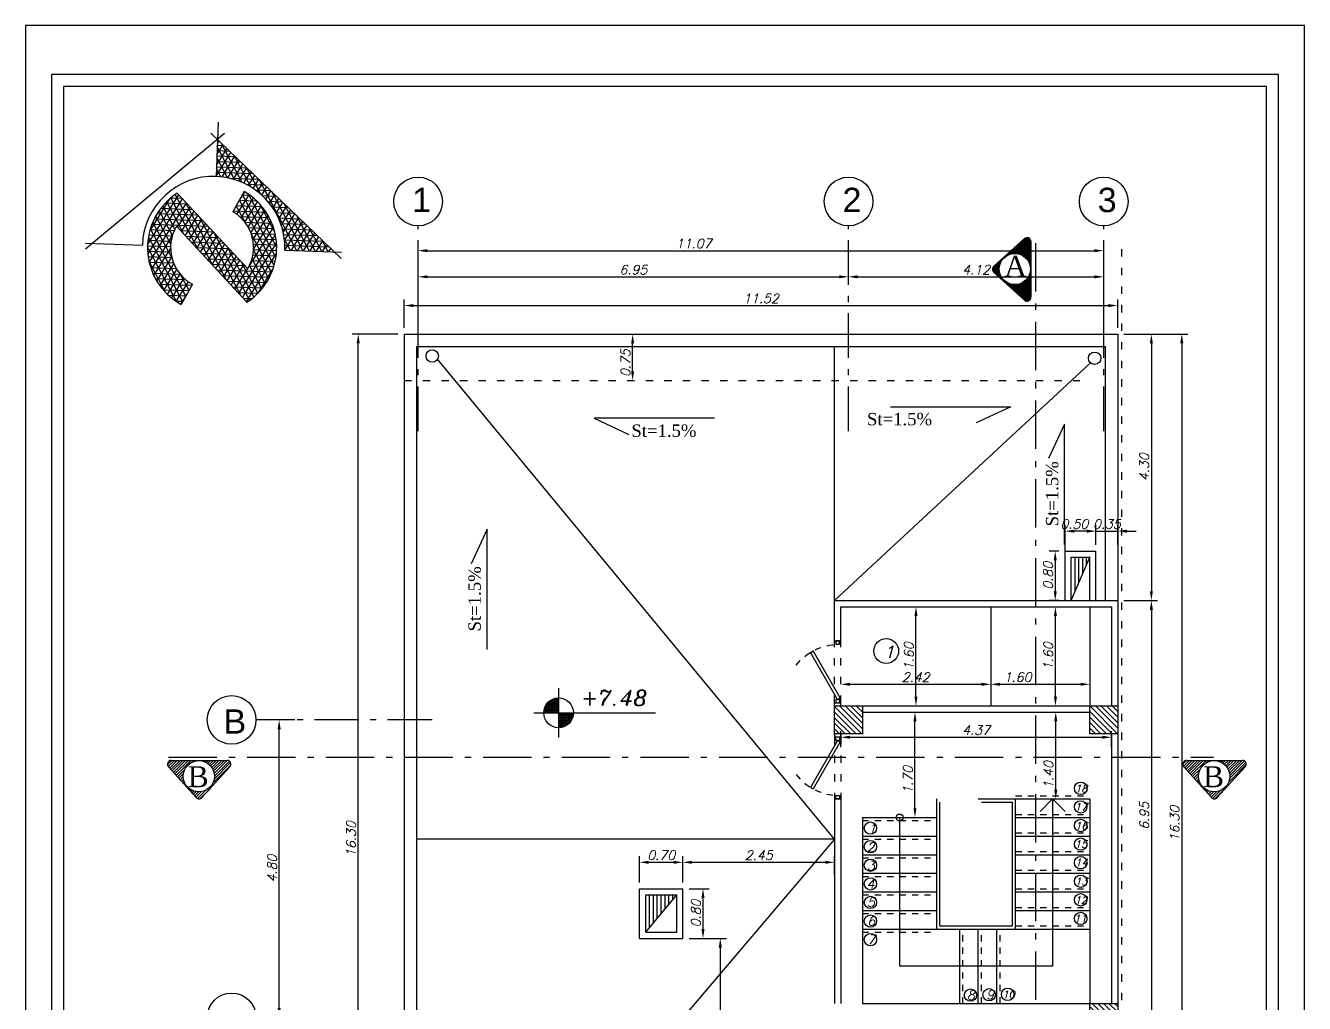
# Model space of a CAD drawing. Header units: millimetres. Extents: x 577 to 2337, y 236 to 943.
# Drawn here: x 1841.97 to 1862.62, y 354.09 to 369.86 of the extents above; entities that cross this region are included whole.
import ezdxf

# ---------------------------------------------------------------- set-up
doc = ezdxf.new("R2010")
doc.units = ezdxf.units.MM
doc.header["$LTSCALE"] = 0.01
doc.linetypes.add('ACAD_ISO03W100', pattern=[30, 12, -18])
doc.linetypes.add('ACAD_ISO10W100', pattern=[18, 12, -3, 0, -3])
for name, color, linetype in [('00-Arm', 7, 'Continuous'), ('01-Plan', 1, 'Continuous'), ('03-Ax', 4, 'Continuous'), ('04-Door', 4, 'Continuous'), ('05-Dim', 5, 'Continuous'), ('07-Text', 3, 'Continuous'), ('09-Sect', 1, 'Continuous'), ('10-coulm', 7, 'Continuous')]:
    doc.layers.add(name, color=color, linetype=linetype)
doc.styles.add('2', font='BHoma.ttf')
doc.styles.get("Standard").update_dxf_attribs({"font": 'italic.shx'})
doc.styles.add('text', font='BBadr.ttf', dxfattribs={"height": 0.2})
doc.dimstyles.new('ISO-25', dxfattribs={"dimtxt": 0.15, "dimasz": 0.15, "dimexe": 0.1, "dimexo": 0.1, "dimgap": 0.04, "dimtad": 1, "dimzin": 1, "dimdsep": 46, "dimtxsty": 'Standard', "dimcen": 0.3, "dimadec": 0, "dimazin": 0, "dimtfac": 1, "dimtmove": 0, "dimatfit": 3, "dimfxl": 1, "dimarcsym": 0})
pattern_1 = [(45, (654.237332, -185.240432), (-0.0224506403, 0.0224506403), [])]

# ---------------------------------------------------------------- blocks, each defined once
blk = doc.blocks.new('co2')
at = {"layer": '10-coulm'}
h = blk.add_hatch(dxfattribs=at)
h.set_pattern_fill('ANSI31', color=5, scale=0.02, style=0)
h.set_pattern_definition([(45, (-770.14033, -706.21029), (-0.0449012806, 0.0449012806), [])])
h.paths.add_polyline_path([(0, 0), (0.45, 0), (0.45, 0.45), (0, 0.45)])
at = {"layer": '10-coulm', "color": 7}
blk.add_lwpolyline([(0, 0), (0.45, 0), (0.45, 0.45), (0, 0.45)], close=True, dxfattribs=at)
blk = doc.blocks.new('*D374')
at = {"layer": '03-Ax', "color": 0, "lineweight": -2, "transparency": 16777216}
for p, q in [((1846.322, 358.66), (1845.968, 358.66)), ((1846.068, 354.01), (1846.068, 358.51)), ((1846.322, 353.86), (1845.968, 353.86))]:
    blk.add_line(p, q, dxfattribs=at)
at = {"layer": '03-Ax', "color": 0, "transparency": 16777216}
for points in [[(1846.043, 358.51), (1846.093, 358.51), (1846.068, 358.66)], [(1846.043, 354.01), (1846.093, 354.01), (1846.068, 353.86)]]:
    blk.add_solid(points, dxfattribs=at)
at = {"layer": 'Defpoints', "color": 0, "transparency": 16777216}
for p in [(1846.068, 358.66), (1846.422, 358.66), (1846.422, 353.86)]:
    blk.add_point(p, dxfattribs=at)
at = {"layer": '03-Ax', "color": 0, "transparency": 16777216, "insert": (1845.953, 356.26), "char_height": 0.15, "attachment_point": 5, "rotation": 90}
blk.add_mtext('4.80', dxfattribs=at)
blk = doc.blocks.new('*D375')
at = {"layer": '05-Dim', "color": 0, "lineweight": -2, "transparency": 16777216}
for p, q in [((1858.608, 357.535), (1858.608, 358.635)), ((1858.653, 357.385), (1858.708, 357.385))]:
    blk.add_line(p, q, dxfattribs=at)
at = {"layer": '05-Dim', "color": 0, "transparency": 16777216}
for points in [[(1858.583, 358.635), (1858.633, 358.635), (1858.608, 358.785)], [(1858.583, 357.535), (1858.633, 357.535), (1858.608, 357.385)]]:
    blk.add_solid(points, dxfattribs=at)
at = {"layer": 'Defpoints', "color": 0, "transparency": 16777216}
for p in [(1858.608, 358.785), (1858.608, 358.785), (1858.553, 357.385)]:
    blk.add_point(p, dxfattribs=at)
at = {"layer": '05-Dim', "color": 0, "transparency": 16777216, "insert": (1858.493, 357.769), "char_height": 0.15, "attachment_point": 5, "rotation": 90}
blk.add_mtext('1.40', dxfattribs=at)
blk = doc.blocks.new('*D376')
at = {"layer": '05-Dim', "color": 0, "lineweight": -2, "transparency": 16777216}
for p, q in [((1858.603, 359.035), (1858.603, 360.335)), ((1858.653, 358.885), (1858.703, 358.885))]:
    blk.add_line(p, q, dxfattribs=at)
at = {"layer": '05-Dim', "color": 0, "transparency": 16777216}
for points in [[(1858.578, 360.335), (1858.628, 360.335), (1858.603, 360.485)], [(1858.578, 359.035), (1858.628, 359.035), (1858.603, 358.885)]]:
    blk.add_solid(points, dxfattribs=at)
at = {"layer": 'Defpoints', "color": 0, "transparency": 16777216}
for p in [(1858.603, 360.485), (1858.603, 360.485), (1858.553, 358.885)]:
    blk.add_point(p, dxfattribs=at)
at = {"layer": '05-Dim', "color": 0, "transparency": 16777216, "insert": (1858.488, 359.685), "char_height": 0.15, "attachment_point": 5, "rotation": 90}
blk.add_mtext('1.60', dxfattribs=at)
blk = doc.blocks.new('*D377')
at = {"layer": '05-Dim', "color": 0, "lineweight": -2, "transparency": 16777216}
blk.add_line((1855.287, 359.234), (1857.408, 359.234), dxfattribs=at)
at = {"layer": '05-Dim', "color": 0, "transparency": 16777216}
for points in [[(1855.287, 359.259), (1855.287, 359.209), (1855.137, 359.234)], [(1857.408, 359.259), (1857.408, 359.209), (1857.558, 359.234)]]:
    blk.add_solid(points, dxfattribs=at)
at = {"layer": 'Defpoints', "color": 0, "transparency": 16777216}
for p in [(1855.137, 359.234), (1857.558, 359.234), (1857.558, 359.234)]:
    blk.add_point(p, dxfattribs=at)
at = {"layer": '05-Dim', "color": 0, "transparency": 16777216, "insert": (1856.347, 359.349), "char_height": 0.15, "attachment_point": 5}
blk.add_mtext('2.42', dxfattribs=at)
blk = doc.blocks.new('*D378')
at = {"layer": '05-Dim', "color": 0, "lineweight": -2, "transparency": 16777216}
blk.add_line((1857.708, 359.234), (1859.008, 359.234), dxfattribs=at)
at = {"layer": '05-Dim', "color": 0, "transparency": 16777216}
for points in [[(1857.708, 359.259), (1857.708, 359.209), (1857.558, 359.234)], [(1859.008, 359.259), (1859.008, 359.209), (1859.158, 359.234)]]:
    blk.add_solid(points, dxfattribs=at)
at = {"layer": 'Defpoints', "color": 0, "transparency": 16777216}
for p in [(1857.558, 359.234), (1859.158, 359.234), (1859.158, 359.234)]:
    blk.add_point(p, dxfattribs=at)
at = {"layer": '05-Dim', "color": 0, "transparency": 16777216, "insert": (1857.992, 359.349), "char_height": 0.15, "attachment_point": 5}
blk.add_mtext('1.60', dxfattribs=at)
blk = doc.blocks.new('*D379')
at = {"layer": '05-Dim', "color": 0, "lineweight": -2, "transparency": 16777216}
blk.add_line((1856.335, 357.235), (1856.335, 358.635), dxfattribs=at)
at = {"layer": '05-Dim', "color": 0, "transparency": 16777216}
for points in [[(1856.31, 358.635), (1856.36, 358.635), (1856.335, 358.785)], [(1856.31, 357.235), (1856.36, 357.235), (1856.335, 357.085)]]:
    blk.add_solid(points, dxfattribs=at)
at = {"layer": 'Defpoints', "color": 0, "transparency": 16777216}
for p in [(1856.335, 358.785), (1856.335, 358.785), (1856.335, 357.085)]:
    blk.add_point(p, dxfattribs=at)
at = {"layer": '05-Dim', "color": 0, "transparency": 16777216, "insert": (1856.22, 357.69), "char_height": 0.15, "attachment_point": 5, "rotation": 90}
blk.add_mtext('1.70', dxfattribs=at)
blk = doc.blocks.new('*D380')
at = {"layer": '05-Dim', "color": 0, "lineweight": -2, "transparency": 16777216}
for p, q in [((1855.137, 358.218), (1855.137, 358.48)), ((1855.287, 358.38), (1859.358, 358.38)), ((1859.508, 358.218), (1859.508, 358.48))]:
    blk.add_line(p, q, dxfattribs=at)
at = {"layer": '05-Dim', "color": 0, "transparency": 16777216}
for points in [[(1855.287, 358.405), (1855.287, 358.355), (1855.137, 358.38)], [(1859.358, 358.405), (1859.358, 358.355), (1859.508, 358.38)]]:
    blk.add_solid(points, dxfattribs=at)
at = {"layer": 'Defpoints', "color": 0, "transparency": 16777216}
for p in [(1859.508, 358.38), (1855.137, 358.118), (1859.508, 358.118)]:
    blk.add_point(p, dxfattribs=at)
at = {"layer": '05-Dim', "color": 0, "transparency": 16777216, "insert": (1857.322, 358.495), "char_height": 0.15, "attachment_point": 5}
blk.add_mtext('4.37', dxfattribs=at)
blk = doc.blocks.new('*D381')
at = {"layer": '05-Dim', "color": 0, "lineweight": -2, "transparency": 16777216}
for p, q in [((1851.887, 356.035), (1851.887, 356.462)), ((1852.587, 356.035), (1852.587, 356.462)), ((1852.037, 356.362), (1852.437, 356.362))]:
    blk.add_line(p, q, dxfattribs=at)
at = {"layer": '05-Dim', "color": 0, "transparency": 16777216}
for points in [[(1852.037, 356.387), (1852.037, 356.337), (1851.887, 356.362)], [(1852.437, 356.387), (1852.437, 356.337), (1852.587, 356.362)]]:
    blk.add_solid(points, dxfattribs=at)
at = {"layer": 'Defpoints', "color": 0, "transparency": 16777216}
for p in [(1852.587, 356.362), (1851.887, 355.935), (1852.587, 355.935)]:
    blk.add_point(p, dxfattribs=at)
at = {"layer": '05-Dim', "color": 0, "transparency": 16777216, "insert": (1852.237, 356.477), "char_height": 0.15, "attachment_point": 5}
blk.add_mtext('0.70', dxfattribs=at)
blk = doc.blocks.new('*D382')
at = {"layer": '05-Dim', "color": 0, "lineweight": -2, "transparency": 16777216}
for p, q in [((1852.587, 356.035), (1852.587, 356.462)), ((1855.037, 356.155), (1855.037, 356.462)), ((1852.737, 356.362), (1854.887, 356.362))]:
    blk.add_line(p, q, dxfattribs=at)
at = {"layer": '05-Dim', "color": 0, "transparency": 16777216}
for points in [[(1852.737, 356.387), (1852.737, 356.337), (1852.587, 356.362)], [(1854.887, 356.387), (1854.887, 356.337), (1855.037, 356.362)]]:
    blk.add_solid(points, dxfattribs=at)
at = {"layer": 'Defpoints', "color": 0, "transparency": 16777216}
for p in [(1855.037, 356.362), (1855.037, 356.055), (1852.587, 355.935)]:
    blk.add_point(p, dxfattribs=at)
at = {"layer": '05-Dim', "color": 0, "transparency": 16777216, "insert": (1853.812, 356.477), "char_height": 0.15, "attachment_point": 5}
blk.add_mtext('2.45', dxfattribs=at)
blk = doc.blocks.new('*D383')
at = {"layer": '05-Dim', "color": 0, "lineweight": -2, "transparency": 16777216}
for p, q in [((1852.687, 355.935), (1853.012, 355.935)), ((1852.912, 355.785), (1852.912, 355.285)), ((1852.687, 355.135), (1853.012, 355.135))]:
    blk.add_line(p, q, dxfattribs=at)
at = {"layer": '05-Dim', "color": 0, "transparency": 16777216}
for points in [[(1852.887, 355.785), (1852.937, 355.785), (1852.912, 355.935)], [(1852.887, 355.285), (1852.937, 355.285), (1852.912, 355.135)]]:
    blk.add_solid(points, dxfattribs=at)
at = {"layer": 'Defpoints', "color": 0, "transparency": 16777216}
for p in [(1852.587, 355.935), (1852.587, 355.135), (1852.912, 355.135)]:
    blk.add_point(p, dxfattribs=at)
at = {"layer": '05-Dim', "color": 0, "transparency": 16777216, "insert": (1852.797, 355.535), "char_height": 0.15, "attachment_point": 5, "rotation": 90}
blk.add_mtext('0.80', dxfattribs=at)
blk = doc.blocks.new('*D384')
at = {"layer": '05-Dim', "color": 0, "lineweight": -2, "transparency": 16777216}
for p, q in [((1852.687, 355.135), (1853.291, 355.135)), ((1853.191, 354.985), (1853.191, 348.735)), ((1852.965, 348.585), (1853.291, 348.585))]:
    blk.add_line(p, q, dxfattribs=at)
at = {"layer": '05-Dim', "color": 0, "transparency": 16777216}
for points in [[(1853.166, 354.985), (1853.216, 354.985), (1853.191, 355.135)], [(1853.166, 348.735), (1853.216, 348.735), (1853.191, 348.585)]]:
    blk.add_solid(points, dxfattribs=at)
at = {"layer": 'Defpoints', "color": 0, "transparency": 16777216}
for p in [(1852.587, 355.135), (1852.865, 348.585), (1853.191, 348.585)]:
    blk.add_point(p, dxfattribs=at)
at = {"layer": '05-Dim', "color": 0, "transparency": 16777216, "insert": (1853.076, 351.234), "char_height": 0.15, "attachment_point": 5, "rotation": 90}
blk.add_mtext('6.55', dxfattribs=at)
blk = doc.blocks.new('*D385')
at = {"layer": '05-Dim', "color": 0, "lineweight": -2, "transparency": 16777216}
for p, q in [((1858.758, 361.385), (1858.758, 361.805)), ((1859.258, 361.485), (1859.258, 361.805)), ((1859.108, 361.705), (1858.908, 361.705))]:
    blk.add_line(p, q, dxfattribs=at)
at = {"layer": '05-Dim', "color": 0, "transparency": 16777216}
for points in [[(1858.908, 361.73), (1858.908, 361.68), (1858.758, 361.705)], [(1859.108, 361.73), (1859.108, 361.68), (1859.258, 361.705)]]:
    blk.add_solid(points, dxfattribs=at)
at = {"layer": 'Defpoints', "color": 0, "transparency": 16777216}
for p in [(1858.758, 361.705), (1859.258, 361.385), (1858.758, 361.285)]:
    blk.add_point(p, dxfattribs=at)
at = {"layer": '05-Dim', "color": 0, "transparency": 16777216, "insert": (1858.908, 361.82), "char_height": 0.15, "attachment_point": 5}
blk.add_mtext('0.50', dxfattribs=at)
blk = doc.blocks.new('*D386')
at = {"layer": '05-Dim', "color": 0, "lineweight": -2, "transparency": 16777216}
for p, q in [((1858.658, 361.385), (1858.5, 361.385)), ((1858.6, 361.235), (1858.6, 360.735)), ((1858.658, 360.585), (1858.5, 360.585))]:
    blk.add_line(p, q, dxfattribs=at)
at = {"layer": '05-Dim', "color": 0, "transparency": 16777216}
for points in [[(1858.575, 361.235), (1858.625, 361.235), (1858.6, 361.385)], [(1858.575, 360.735), (1858.625, 360.735), (1858.6, 360.585)]]:
    blk.add_solid(points, dxfattribs=at)
at = {"layer": 'Defpoints', "color": 0, "transparency": 16777216}
for p in [(1858.758, 361.385), (1858.6, 360.585), (1858.758, 360.585)]:
    blk.add_point(p, dxfattribs=at)
at = {"layer": '05-Dim', "color": 0, "transparency": 16777216, "insert": (1858.485, 360.985), "char_height": 0.15, "attachment_point": 5, "rotation": 90}
blk.add_mtext('0.80', dxfattribs=at)
blk = doc.blocks.new('*D388')
at = {"layer": '05-Dim', "color": 0, "lineweight": -2, "transparency": 16777216}
for p, q in [((1847.987, 364.885), (1847.245, 364.885)), ((1847.345, 348.735), (1847.345, 364.735)), ((1847.987, 348.585), (1847.245, 348.585))]:
    blk.add_line(p, q, dxfattribs=at)
at = {"layer": '05-Dim', "color": 0, "transparency": 16777216}
for points in [[(1847.32, 364.735), (1847.37, 364.735), (1847.345, 364.885)], [(1847.32, 348.735), (1847.37, 348.735), (1847.345, 348.585)]]:
    blk.add_solid(points, dxfattribs=at)
at = {"layer": 'Defpoints', "color": 0, "transparency": 16777216}
for p in [(1847.345, 364.885), (1848.087, 364.885), (1848.087, 348.585)]:
    blk.add_point(p, dxfattribs=at)
at = {"layer": '05-Dim', "color": 0, "transparency": 16777216, "insert": (1847.23, 356.735), "char_height": 0.15, "attachment_point": 5, "rotation": 90}
blk.add_mtext('16.30', dxfattribs=at)
blk = doc.blocks.new('*D389')
at = {"layer": '05-Dim', "color": 0, "lineweight": -2, "transparency": 16777216}
for p, q in [((1848.087, 364.985), (1848.087, 365.445)), ((1848.237, 365.345), (1859.458, 365.345)), ((1859.608, 364.985), (1859.608, 365.445))]:
    blk.add_line(p, q, dxfattribs=at)
at = {"layer": '05-Dim', "color": 0, "transparency": 16777216}
for points in [[(1848.237, 365.37), (1848.237, 365.32), (1848.087, 365.345)], [(1859.458, 365.37), (1859.458, 365.32), (1859.608, 365.345)]]:
    blk.add_solid(points, dxfattribs=at)
at = {"layer": 'Defpoints', "color": 0, "transparency": 16777216}
for p in [(1859.608, 365.345), (1848.087, 364.885), (1859.608, 364.885)]:
    blk.add_point(p, dxfattribs=at)
at = {"layer": '05-Dim', "color": 0, "transparency": 16777216, "insert": (1853.847, 365.46), "char_height": 0.15, "attachment_point": 5}
blk.add_mtext('11.52', dxfattribs=at)
blk = doc.blocks.new('*D390')
at = {"layer": '05-Dim', "color": 0, "lineweight": -2, "transparency": 16777216}
for p, q in [((1859.708, 364.885), (1860.252, 364.885)), ((1860.152, 364.735), (1860.152, 360.735)), ((1859.708, 360.585), (1860.252, 360.585))]:
    blk.add_line(p, q, dxfattribs=at)
at = {"layer": '05-Dim', "color": 0, "transparency": 16777216}
for points in [[(1860.127, 364.735), (1860.177, 364.735), (1860.152, 364.885)], [(1860.127, 360.735), (1860.177, 360.735), (1860.152, 360.585)]]:
    blk.add_solid(points, dxfattribs=at)
at = {"layer": 'Defpoints', "color": 0, "transparency": 16777216}
for p in [(1859.608, 364.885), (1859.608, 360.585), (1860.152, 360.585)]:
    blk.add_point(p, dxfattribs=at)
at = {"layer": '05-Dim', "color": 0, "transparency": 16777216, "insert": (1860.037, 362.735), "char_height": 0.15, "attachment_point": 5, "rotation": 90}
blk.add_mtext('4.30', dxfattribs=at)
blk = doc.blocks.new('*D391')
at = {"layer": '05-Dim', "color": 0, "lineweight": -2, "transparency": 16777216}
for p, q in [((1859.708, 360.585), (1860.252, 360.585)), ((1860.152, 360.435), (1860.152, 353.785)), ((1859.708, 353.635), (1860.252, 353.635))]:
    blk.add_line(p, q, dxfattribs=at)
at = {"layer": '05-Dim', "color": 0, "transparency": 16777216}
for points in [[(1860.127, 360.435), (1860.177, 360.435), (1860.152, 360.585)], [(1860.127, 353.785), (1860.177, 353.785), (1860.152, 353.635)]]:
    blk.add_solid(points, dxfattribs=at)
at = {"layer": 'Defpoints', "color": 0, "transparency": 16777216}
for p in [(1859.608, 360.585), (1859.608, 353.635), (1860.152, 353.635)]:
    blk.add_point(p, dxfattribs=at)
at = {"layer": '05-Dim', "color": 0, "transparency": 16777216, "insert": (1860.037, 357.11), "char_height": 0.15, "attachment_point": 5, "rotation": 90}
blk.add_mtext('6.95', dxfattribs=at)
blk = doc.blocks.new('*D393')
at = {"layer": '05-Dim', "color": 0, "lineweight": -2, "transparency": 16777216}
for p, q in [((1859.708, 364.885), (1860.743, 364.885)), ((1860.643, 364.735), (1860.643, 348.735)), ((1859.708, 348.585), (1860.743, 348.585))]:
    blk.add_line(p, q, dxfattribs=at)
at = {"layer": '05-Dim', "color": 0, "transparency": 16777216}
for points in [[(1860.618, 364.735), (1860.668, 364.735), (1860.643, 364.885)], [(1860.618, 348.735), (1860.668, 348.735), (1860.643, 348.585)]]:
    blk.add_solid(points, dxfattribs=at)
at = {"layer": 'Defpoints', "color": 0, "transparency": 16777216}
for p in [(1859.608, 364.885), (1859.608, 348.585), (1860.643, 348.585)]:
    blk.add_point(p, dxfattribs=at)
at = {"layer": '05-Dim', "color": 0, "transparency": 16777216, "insert": (1860.528, 356.985), "char_height": 0.15, "attachment_point": 5, "rotation": 90}
blk.add_mtext('16.30', dxfattribs=at)
blk = doc.blocks.new('Section')
at = {"layer": '09-Sect'}
h = blk.add_hatch(dxfattribs=at)
h.set_pattern_fill('ANSI31', color=8, scale=0.01)
h.paths.add_polyline_path([(616.475, 655.14, 0.651534), (616.264, 655.047), (616.264, 653.248, 0.649458), (616.474, 653.154), (617.467, 654.048, 0.443397), (617.468, 654.235)])
h.paths.add_polyline_path([(617.284, 654.135, -1), (616.276, 654.135, -1)], flags=16)
for p, q in [((616.264, 653.248), (616.264, 655.047)), ((617.468, 654.235), (616.475, 655.14)), ((616.474, 653.154), (617.467, 654.048))]:
    blk.add_line(p, q, dxfattribs=at)
blk.add_circle((616.78, 654.135), 0.504, dxfattribs=at)
for centre, start, end in [((616.39, 655.047), 47.6576, 180), ((617.383, 654.142), 312.0081, 47.6576), ((616.39, 653.248), 180, 312.0081)]:
    blk.add_arc(centre, 0.126, start, end, dxfattribs=at)
at = {"layer": '09-Sect', "color": 1, "insert": (617.127, 653.709), "char_height": 0.67457, "width": 0.3656, "attachment_point": 1, "rotation": 180, "style": '2'}
blk.add_mtext('{\\fTimes New Roman|b0|i0|c0|p18;A}', dxfattribs=at)
blk = doc.blocks.new('*D426')
at = {"layer": '05-Dim', "color": 0, "lineweight": -2, "transparency": 16777216}
blk.add_line((1851.776, 364.285), (1851.776, 364.735), dxfattribs=at)
at = {"layer": '05-Dim', "color": 0, "transparency": 16777216}
for points in [[(1851.751, 364.735), (1851.801, 364.735), (1851.776, 364.885)], [(1851.751, 364.285), (1851.801, 364.285), (1851.776, 364.135)]]:
    blk.add_solid(points, dxfattribs=at)
at = {"layer": 'Defpoints', "color": 0, "transparency": 16777216}
for p in [(1851.776, 364.885), (1851.776, 364.885), (1851.776, 364.135)]:
    blk.add_point(p, dxfattribs=at)
at = {"layer": '05-Dim', "color": 0, "transparency": 16777216, "insert": (1851.661, 364.415), "char_height": 0.15, "attachment_point": 5, "rotation": 90}
blk.add_mtext('0.75', dxfattribs=at)
blk = doc.blocks.new('*D427')
at = {"layer": '05-Dim', "color": 0, "lineweight": -2, "transparency": 16777216}
blk.add_line((1856.351, 359.035), (1856.351, 360.335), dxfattribs=at)
at = {"layer": '05-Dim', "color": 0, "transparency": 16777216}
for points in [[(1856.326, 360.335), (1856.376, 360.335), (1856.351, 360.485)], [(1856.326, 359.035), (1856.376, 359.035), (1856.351, 358.885)]]:
    blk.add_solid(points, dxfattribs=at)
at = {"layer": 'Defpoints', "color": 0, "transparency": 16777216}
for p in [(1856.351, 360.485), (1856.351, 360.485), (1856.351, 358.885)]:
    blk.add_point(p, dxfattribs=at)
at = {"layer": '05-Dim', "color": 0, "transparency": 16777216, "insert": (1856.236, 359.685), "char_height": 0.15, "attachment_point": 5, "rotation": 90}
blk.add_mtext('1.60', dxfattribs=at)
blk = doc.blocks.new('F2')
at = {"layer": '04-Door'}
for p, q in [((850.541, 619.701), (850.519, 619.663)), ((851.202, 619.269), (850.519, 619.663)), ((851.224, 619.307), (850.541, 619.701)), ((850.374, 619.282), (850.374, 619.332)), ((850.374, 619.332), (850.424, 619.332)), ((850.424, 619.282), (850.374, 619.282)), ((850.424, 619.332), (850.424, 619.282)), ((851.224, 619.307), (851.202, 619.269)), ((851.224, 619.282), (851.224, 619.332)), ((851.224, 619.332), (851.274, 619.332)), ((851.274, 619.282), (851.224, 619.282)), ((851.274, 619.332), (851.274, 619.282))]:
    blk.add_line(p, q, dxfattribs=at)
at = {"layer": '04-Door', "linetype": 'ACAD_ISO03W100', "ltscale": 0.5}
blk.add_arc((851.213, 619.288), 0.789, 127.85, 180, dxfattribs=at)
blk = doc.blocks.new('*D430')
at = {"layer": '05-Dim', "color": 0, "lineweight": -2, "transparency": 16777216}
for p, q in [((1859.258, 361.485), (1859.258, 361.805)), ((1859.608, 361.485), (1859.608, 361.805)), ((1859.108, 361.705), (1858.958, 361.705)), ((1859.258, 361.705), (1859.608, 361.705)), ((1859.758, 361.705), (1859.908, 361.705))]:
    blk.add_line(p, q, dxfattribs=at)
at = {"layer": '05-Dim', "color": 0, "transparency": 16777216}
for points in [[(1859.108, 361.73), (1859.108, 361.68), (1859.258, 361.705)], [(1859.758, 361.73), (1859.758, 361.68), (1859.608, 361.705)]]:
    blk.add_solid(points, dxfattribs=at)
at = {"layer": 'Defpoints', "color": 0, "transparency": 16777216}
for p in [(1859.608, 361.705), (1859.258, 361.385), (1859.608, 361.385)]:
    blk.add_point(p, dxfattribs=at)
at = {"layer": '05-Dim', "color": 0, "transparency": 16777216, "insert": (1859.433, 361.82), "char_height": 0.15, "attachment_point": 5}
blk.add_mtext('0.35', dxfattribs=at)
blk = doc.blocks.new('*D528')
at = {"layer": '05-Dim', "color": 0, "lineweight": -2, "transparency": 16777216}
for p, q in [((1848.312, 364.646), (1848.312, 366.331)), ((1848.462, 366.231), (1859.233, 366.231)), ((1859.383, 364.646), (1859.383, 366.331))]:
    blk.add_line(p, q, dxfattribs=at)
at = {"layer": '05-Dim', "color": 0, "transparency": 16777216}
for points in [[(1848.462, 366.256), (1848.462, 366.206), (1848.312, 366.231)], [(1859.233, 366.256), (1859.233, 366.206), (1859.383, 366.231)]]:
    blk.add_solid(points, dxfattribs=at)
at = {"layer": 'Defpoints', "color": 0, "transparency": 16777216}
for p in [(1859.383, 366.231), (1848.312, 364.546), (1859.383, 364.546)]:
    blk.add_point(p, dxfattribs=at)
at = {"layer": '05-Dim', "color": 0, "transparency": 16777216, "insert": (1852.761, 366.346), "char_height": 0.15, "attachment_point": 5}
blk.add_mtext('11.07', dxfattribs=at)
blk = doc.blocks.new('*D529')
at = {"layer": '03-Ax', "color": 0, "lineweight": -2, "transparency": 16777216}
blk.add_line((1848.462, 365.809), (1855.112, 365.809), dxfattribs=at)
at = {"layer": '03-Ax', "color": 0, "transparency": 16777216}
for points in [[(1848.462, 365.834), (1848.462, 365.784), (1848.312, 365.809)], [(1855.112, 365.834), (1855.112, 365.784), (1855.262, 365.809)]]:
    blk.add_solid(points, dxfattribs=at)
at = {"layer": 'Defpoints', "color": 0, "transparency": 16777216}
for p in [(1848.312, 365.809), (1855.262, 365.809), (1855.262, 365.809)]:
    blk.add_point(p, dxfattribs=at)
at = {"layer": '03-Ax', "color": 0, "transparency": 16777216, "insert": (1851.787, 365.924), "char_height": 0.15, "attachment_point": 5}
blk.add_mtext('6.95', dxfattribs=at)
blk = doc.blocks.new('*D530')
at = {"layer": '03-Ax', "color": 0, "lineweight": -2, "transparency": 16777216}
blk.add_line((1855.412, 365.809), (1859.233, 365.809), dxfattribs=at)
at = {"layer": '03-Ax', "color": 0, "transparency": 16777216}
for points in [[(1855.412, 365.834), (1855.412, 365.784), (1855.262, 365.809)], [(1859.233, 365.834), (1859.233, 365.784), (1859.383, 365.809)]]:
    blk.add_solid(points, dxfattribs=at)
at = {"layer": 'Defpoints', "color": 0, "transparency": 16777216}
for p in [(1855.262, 365.809), (1859.383, 365.809), (1859.383, 365.809)]:
    blk.add_point(p, dxfattribs=at)
at = {"layer": '03-Ax', "color": 0, "transparency": 16777216, "insert": (1857.322, 365.924), "char_height": 0.15, "attachment_point": 5}
blk.add_mtext('4.12', dxfattribs=at)
blk = doc.blocks.new('northh')
at = {"layer": '00-Arm', "linetype": 'Continuous'}
h = blk.add_hatch(dxfattribs=at)
h.set_pattern_fill('NET3', color=4, scale=0.7, style=0)
h.set_pattern_definition([(0, (407.11396, 248.03749), (0, 0.0875), []), (60, (407.11396, 248.03749), (-0.075777223, 0.04375), []), (120, (407.11396, 248.03749), (-0.075777223, -0.04375), [])])
h.paths.add_polyline_path([(944.393, 571.567, 0.563601), (944.283, 573.348), (944.114, 573.016, -0.418627), (944.386, 572.101), (943.206, 573.281, 0.570792), (943.335, 571.491), (943.505, 571.822, -0.42861), (943.212, 572.748)])
h.paths.add_polyline_path([(943.823, 574.172), (943.823, 573.575, -0.414214), (944.974, 572.424), (945.776, 572.424)])
at = {"layer": '00-Arm', "color": 3}
for p, q in [((943.823, 574.452), (943.823, 573.575)), ((943.933, 574.271), (941.756, 572.323)), ((943.712, 574.271), (945.89, 572.323)), ((944.386, 572.101), (943.206, 573.281)), ((944.283, 573.348), (944.114, 573.016)), ((944.393, 571.567), (943.212, 572.748)), ((941.756, 572.424), (942.672, 572.424)), ((944.974, 572.424), (945.89, 572.424)), ((943.505, 571.822), (943.335, 571.491))]:
    blk.add_line(p, q, dxfattribs=at)
for centre, radius, start, end in [((943.823, 572.424), 1.151, 0, 180), ((943.799, 572.424), 1.043, 124.7134, 243.583), ((943.799, 572.424), 1.043, 304.7134, 62.336), ((943.799, 572.424), 0.67, 331.1276, 61.9896), ((943.799, 572.424), 0.67, 151.1276, 243.9294)]:
    blk.add_arc(centre, radius, start, end, dxfattribs=at)

msp = doc.modelspace()

# ---------------------------------------------------------------- hatches: boundary and pattern name
at = {"layer": '01-Plan'}
h = msp.add_hatch(dxfattribs=at)
h.set_pattern_fill('ANSI31', color=3, scale=0.5, angle=45)
h.set_pattern_definition([(90, (1462.4196, 117.820364), (-0.0625, 1e-17), [])])
h.paths.add_polyline_path([(1859.158, 361.285), (1858.858, 360.585), (1858.858, 361.285)])
h = msp.add_hatch(dxfattribs=at)
h.set_pattern_fill('ANSI31', color=3, scale=0.5, angle=45)
h.set_pattern_definition([(90, (1455.548774, 123.170364), (-0.0625, 1e-17), [])])
h.paths.add_polyline_path([(1852.487, 355.835), (1851.987, 355.235), (1851.987, 355.835)])
at = {"layer": '05-Dim'}
h = msp.add_hatch(dxfattribs=at)
h.set_pattern_fill('NET', color=3, scale=0.008, style=0)
h.set_pattern_definition([(0, (1226.71662, -289.885927), (0, 0.0254), []), (90, (1226.71662, -289.885927), (-0.0254, 2e-18), [])])
h.paths.add_polyline_path([(1850.58, 358.534), (1850.58, 358.774), (1850.82, 358.774, -0.414214)])
h.paths.add_polyline_path([(1850.58, 358.774), (1850.34, 358.774, -0.414214), (1850.58, 359.014)])
at = {"layer": '09-Sect'}
h = msp.add_hatch(dxfattribs=at)
h.set_pattern_fill('ANSI31', color=8, scale=0.01)
h.set_pattern_definition(pattern_1)
h.paths.add_polyline_path([(1844.821, 357.405, -0.443397), (1844.728, 357.406), (1844.281, 357.902, -0.649458), (1844.327, 358.007), (1845.227, 358.007, -0.651534), (1845.274, 357.902)])
h.paths.add_polyline_path([(1844.519, 357.75, 1), (1845.023, 357.75, 1)], flags=16)
h = msp.add_hatch(dxfattribs=at)
h.set_pattern_fill('ANSI31', color=8, scale=0.01)
h.set_pattern_definition(pattern_1)
h.paths.add_polyline_path([(1861.216, 357.405, -0.443397), (1861.123, 357.406), (1860.676, 357.902, -0.649458), (1860.723, 358.007), (1861.622, 358.007, -0.651534), (1861.669, 357.902)])
h.paths.add_polyline_path([(1860.914, 357.75, 1), (1861.418, 357.75, 1)], flags=16)

# ---------------------------------------------------------------- linework, layer by layer
at = {"layer": '00-Arm'}
for points in [[(1841.974, 369.863), (1841.974, 340.363), (1862.624, 340.363), (1862.624, 369.863)], [(1842.588, 368.879), (1842.588, 341.346), (1862.009, 341.346), (1862.009, 368.879)]]:
    msp.add_lwpolyline(points, close=True, dxfattribs=at)
at = {"layer": '00-Arm', "color": 4}
msp.add_lwpolyline([(1842.391, 369.076), (1842.391, 341.149), (1862.206, 341.149), (1862.206, 369.076)], close=True, dxfattribs=at)
at = {"layer": '01-Plan', "color": 4, "linetype": 'ACAD_ISO03W100'}
for p, q in [((1859.668, 366.255), (1859.668, 347.136)), ((1848.087, 364.135), (1858.997, 364.135)), ((1855.037, 358.935), (1855.037, 359.935)), ((1855.137, 358.935), (1855.137, 359.935)), ((1855.037, 358.385), (1855.037, 357.385)), ((1855.137, 358.385), (1855.137, 357.385))]:
    msp.add_line(p, q, dxfattribs=at)
at = {"layer": '01-Plan', "color": 4}
for p, q in [((1848.087, 364.885), (1848.087, 348.585)), ((1848.087, 364.885), (1859.608, 364.885)), ((1848.287, 364.685), (1848.287, 348.785)), ((1848.287, 364.685), (1859.408, 364.685)), ((1855.037, 360.585), (1855.037, 364.685)), ((1859.408, 364.685), (1859.408, 360.585)), ((1859.608, 364.885), (1859.608, 360.585)), ((1855.037, 356.735), (1848.625, 364.48)), ((1855.037, 360.585), (1859.169, 364.42)), ((1855.941, 363.713), (1857.882, 363.713)), ((1857.882, 363.713), (1857.324, 363.453)), ((1853.097, 363.526), (1851.155, 363.526)), ((1851.155, 363.526), (1851.714, 363.266)), ((1858.752, 363.433), (1858.493, 362.875)), ((1858.752, 361.492), (1858.752, 363.433)), ((1849.428, 361.739), (1849.168, 361.18)), ((1849.428, 359.797), (1849.428, 361.739)), ((1857.558, 360.485), (1857.558, 358.885)), ((1859.158, 360.485), (1859.158, 358.885)), ((1856.687, 355.285), (1856.687, 357.385)), ((1857.358, 357.385), (1859.158, 357.385)), ((1857.958, 355.285), (1857.958, 357.385)), ((1859.158, 357.385), (1859.158, 354.085)), ((1855.487, 357.085), (1855.487, 354.085)), ((1855.487, 357.085), (1856.687, 357.085)), ((1857.958, 357.085), (1859.158, 357.085)), ((1855.037, 356.735), (1848.287, 356.735)), ((1855.037, 356.735), (1848.577, 349.144)), ((1855.487, 356.785), (1856.687, 356.785)), ((1857.958, 356.785), (1859.158, 356.785)), ((1855.487, 356.485), (1856.687, 356.485)), ((1857.958, 356.485), (1859.158, 356.485)), ((1855.487, 356.185), (1856.687, 356.185)), ((1857.958, 356.185), (1859.158, 356.185)), ((1855.487, 355.885), (1856.687, 355.885)), ((1857.958, 355.885), (1859.158, 355.885)), ((1855.487, 355.585), (1856.687, 355.585)), ((1857.958, 355.585), (1859.158, 355.585)), ((1855.487, 355.285), (1859.158, 355.285)), ((1857.058, 354.085), (1857.058, 355.285)), ((1857.358, 354.085), (1857.358, 355.285)), ((1857.658, 354.085), (1857.658, 355.285)), ((1855.487, 354.085), (1859.158, 354.085))]:
    msp.add_line(p, q, dxfattribs=at)
at = {"layer": '01-Plan', "color": 3}
for p, q in [((1858.758, 360.585), (1858.758, 361.385)), ((1858.758, 361.385), (1859.258, 361.385)), ((1859.258, 360.585), (1859.258, 361.385)), ((1858.858, 360.585), (1858.858, 361.285)), ((1858.858, 361.285), (1859.158, 361.285)), ((1858.858, 360.585), (1859.158, 361.285)), ((1859.158, 360.585), (1859.158, 361.285)), ((1851.887, 355.135), (1851.887, 355.935)), ((1851.887, 355.935), (1852.587, 355.935)), ((1851.987, 355.835), (1852.487, 355.835)), ((1851.987, 355.235), (1851.987, 355.835)), ((1851.987, 355.235), (1852.487, 355.835)), ((1852.487, 355.235), (1852.487, 355.835)), ((1852.587, 355.135), (1852.587, 355.935)), ((1851.987, 355.235), (1852.487, 355.235)), ((1851.887, 355.135), (1852.587, 355.135))]:
    msp.add_line(p, q, dxfattribs=at)
at = {"layer": '01-Plan'}
for p, q in [((1855.037, 359.935), (1855.037, 360.585)), ((1855.037, 360.585), (1859.608, 360.585)), ((1859.608, 360.585), (1859.608, 358.885)), ((1855.137, 360.485), (1859.508, 360.485)), ((1855.137, 359.935), (1855.137, 360.485)), ((1859.508, 360.485), (1859.508, 358.885)), ((1855.037, 359.935), (1855.137, 359.935)), ((1855.037, 358.885), (1855.037, 358.935)), ((1855.037, 358.935), (1855.137, 358.935)), ((1855.137, 358.885), (1855.137, 358.935)), ((1855.487, 358.885), (1857.558, 358.885)), ((1855.487, 358.785), (1859.158, 358.785)), ((1857.558, 358.885), (1859.158, 358.885)), ((1855.037, 358.435), (1855.037, 358.385)), ((1855.037, 358.385), (1855.137, 358.385)), ((1855.137, 358.435), (1855.137, 358.385)), ((1859.508, 358.435), (1859.508, 354.085)), ((1859.608, 358.435), (1859.608, 354.085)), ((1855.037, 357.385), (1855.037, 354.085)), ((1855.037, 357.385), (1855.137, 357.385)), ((1855.137, 357.385), (1855.137, 354.085))]:
    msp.add_line(p, q, dxfattribs=at)
at = {"layer": '01-Plan', "color": 5}
for p, q in [((1856.737, 355.335), (1856.737, 357.335)), ((1857.408, 357.335), (1857.908, 357.335)), ((1857.908, 355.335), (1857.908, 357.335)), ((1858.558, 357.385), (1858.355, 357.183)), ((1858.558, 357.385), (1858.558, 354.685)), ((1858.558, 357.385), (1858.76, 357.183)), ((1856.087, 357.085), (1856.087, 354.685)), ((1856.737, 355.335), (1857.908, 355.335)), ((1858.558, 354.685), (1856.087, 354.685))]:
    msp.add_line(p, q, dxfattribs=at)
at = {"layer": '01-Plan', "color": 5, "linetype": 'ACAD_ISO03W100', "ltscale": 0.5}
for p, q in [((1857.958, 357.435), (1859.158, 357.435)), ((1857.958, 357.135), (1859.158, 357.135)), ((1855.487, 357.035), (1856.687, 357.035)), ((1857.958, 356.835), (1859.158, 356.835)), ((1855.487, 356.735), (1856.687, 356.735)), ((1855.487, 356.435), (1856.687, 356.435)), ((1857.958, 356.535), (1859.158, 356.535)), ((1857.958, 356.235), (1859.158, 356.235)), ((1855.487, 356.135), (1856.687, 356.135)), ((1855.487, 355.835), (1856.687, 355.835)), ((1857.958, 355.935), (1859.158, 355.935)), ((1857.958, 355.635), (1859.158, 355.635)), ((1855.487, 355.535), (1856.687, 355.535)), ((1855.487, 355.235), (1856.687, 355.235)), ((1857.108, 354.085), (1857.108, 355.285)), ((1857.408, 354.085), (1857.408, 355.285)), ((1857.708, 354.085), (1857.708, 355.285)), ((1857.958, 355.335), (1859.158, 355.335))]:
    msp.add_line(p, q, dxfattribs=at)
at = {"layer": '01-Plan', "color": 2}
for centre in [(1848.54, 364.532), (1859.236, 364.495)]:
    msp.add_circle(centre, 0.1, dxfattribs=at)
at = {"layer": '01-Plan', "color": 5}
msp.add_circle((1856.087, 357.085), 0.0557, dxfattribs=at)
at = {"layer": '03-Ax', "linetype": 'ACAD_ISO10W100', "ltscale": 6}
for p, q in [((1848.312, 363.32), (1848.312, 366.63)), ((1855.262, 363.32), (1855.262, 366.63)), ((1859.383, 363.32), (1859.383, 366.63)), ((1848.537, 358.66), (1845.694, 358.66))]:
    msp.add_line(p, q, dxfattribs=at)
at = {"layer": '03-Ax'}
for centre in [(1848.312, 367.024), (1855.262, 367.024), (1859.383, 367.024), (1845.3, 358.66), (1845.3, 353.86)]:
    msp.add_circle(centre, 0.393, dxfattribs=at)
at = {"layer": '05-Dim', "color": 3}
for p, q in [((1850.58, 359.174), (1850.58, 358.374)), ((1850.18, 358.774), (1852.143, 358.774))]:
    msp.add_line(p, q, dxfattribs=at)
msp.add_circle((1850.58, 358.774), 0.24, dxfattribs=at)
at = {"layer": '07-Text', "color": 3}
msp.add_circle((1855.871, 359.771), 0.2, dxfattribs=at)
at = {"layer": '07-Text', "color": 5}
for centre in [(1859.011, 357.556), (1859.011, 357.256), (1859.011, 356.956), (1855.616, 356.914), (1855.616, 356.614), (1859.011, 356.656), (1859.011, 356.356), (1855.616, 356.314), (1855.616, 356.014), (1859.011, 356.056), (1855.616, 355.714), (1859.011, 355.756), (1855.616, 355.414), (1859.011, 355.456), (1855.616, 355.114), (1857.231, 354.219), (1857.533, 354.225), (1857.832, 354.232)]:
    msp.add_circle(centre, 0.1, dxfattribs=at)
at = {"layer": '09-Sect', "color": 7, "linetype": 'ACAD_ISO10W100', "ltscale": 6.5}
for p, q in [((1858.287, 346.522), (1858.287, 366.514)), ((1844.281, 358.06), (1861.154, 358.06))]:
    msp.add_line(p, q, dxfattribs=at)
at = {"layer": '09-Sect'}
for p, q in [((1844.281, 357.902), (1844.728, 357.406)), ((1844.327, 358.007), (1845.227, 358.007)), ((1844.821, 357.405), (1845.274, 357.902)), ((1860.676, 357.902), (1861.123, 357.406)), ((1860.723, 358.007), (1861.622, 358.007)), ((1861.216, 357.405), (1861.669, 357.902))]:
    msp.add_line(p, q, dxfattribs=at)
for centre in [(1844.771, 357.75), (1861.166, 357.75)]:
    msp.add_circle(centre, 0.252, dxfattribs=at)
for centre, start, end in [((1844.327, 357.944), 90, 222.0081), ((1845.227, 357.944), 317.6576, 90), ((1860.723, 357.944), 90, 222.0081), ((1861.622, 357.944), 317.6576, 90), ((1844.775, 357.448), 222.0081, 317.6576), ((1861.17, 357.448), 222.0081, 317.6576)]:
    msp.add_arc(centre, 0.063, start, end, dxfattribs=at)

# ---------------------------------------------------------------- block references
at = {"rotation": 357.9304165867755}
msp.add_blockref('northh', (881.13, -171.687), dxfattribs=at)
at = {"layer": '04-Door', "yscale": 1.111111111111139, "zscale": 1.111111111111139}
for p, xscale, rotation in [((2543.205, 1304.795), -1.111111111111139, 90), ((2543.205, -587.475), 1.111111111111139, 90.00000000000001)]:
    msp.add_blockref('F2', p, dxfattribs=dict(at, xscale=xscale, rotation=rotation))
at = {"layer": '09-Sect', "xscale": 0.4999999999999368, "yscale": 0.4999999999999368, "zscale": 0.4999999999999368, "rotation": 180}
msp.add_blockref('Section', (2166.339, 693.002), dxfattribs=at)
at = {"layer": '10-coulm', "xscale": -1, "rotation": 180}
for p in [(1855.037, 358.885), (1859.158, 358.885), (1859.158, 354.085)]:
    msp.add_blockref('co2', p, dxfattribs=at)

# ---------------------------------------------------------------- texts
at = {"layer": '03-Ax', "char_height": 0.39333, "width": 0.68193}
for s, insert, attachment_point in [('{\\fArial|b0|i0|c0|p32;1}', (1848.215, 367.246), 1), ('{\\fArial|b0|i0|c0|p32;2}', (1855.165, 367.246), 1), ('{\\fArial|b0|i0|c0|p32;3}', (1859.286, 367.246), 1), ('{\\fArial|b0|i0|c0|p34;B}', (1845.17, 358.438), 7)]:
    msp.add_mtext(s, dxfattribs=dict(at, insert=insert, attachment_point=attachment_point))
at = {"layer": '05-Dim', "insert": (1850.943, 358.892), "char_height": 0.25, "width": 2.0432, "attachment_point": 7}
msp.add_mtext('+7.48', dxfattribs=at)
at = {"layer": '07-Text', "color": 3, "char_height": 0.2, "width": 1.09624}
for insert, attachment_point in [((1855.56, 363.409), 7), ((1852.807, 363.222), 9)]:
    msp.add_mtext('{\\fTimes New Roman|b0|i0|c0|p18;St=1.5%}', dxfattribs=dict(at, insert=insert, attachment_point=attachment_point))
at = {"layer": '07-Text', "color": 3, "char_height": 0.2, "width": 1.09624, "attachment_point": 1, "rotation": 90}
for insert in [(1858.449, 361.782), (1849.124, 360.087)]:
    msp.add_mtext('{\\fTimes New Roman|b0|i0|c0|p18;St=1.5%}', dxfattribs=dict(at, insert=insert))
at = {"layer": '07-Text', "color": 3, "insert": (1855.828, 359.655), "char_height": 0.2, "width": 0.22798, "attachment_point": 7, "style": 'text'}
msp.add_mtext('{\\Fitalic|c178;1}', dxfattribs=at)
at = {"layer": '07-Text', "color": 5, "width": 0.17319, "style": 'text'}
for s, insert, char_height, attachment_point in [('\\pt0.15;{\\Fitalic|c178;18}', (1859.123, 357.492), 0.12, 9), ('\\pt0.15;{\\Fitalic|c178;17}', (1859.119, 357.197), 0.12, 9), ('{\\Fitalic|c178;1}', (1855.581, 356.835), 0.15, 7), ('{\\Fitalic|c178;16}', (1859.125, 356.89), 0.12, 9), ('{\\Fitalic|c178;2}', (1855.552, 356.529), 0.15, 7), ('{\\Fitalic|c178;15}', (1859.12, 356.594), 0.12, 9), ('{\\Fitalic|c178;3}', (1855.559, 356.231), 0.15, 7), ('{\\Fitalic|c178;14}', (1859.127, 356.298), 0.12, 9), ('{\\Fitalic|c178;4}', (1855.554, 355.939), 0.15, 7), ('{\\Fitalic|c178;13}', (1859.123, 355.994), 0.12, 9), ('\\pt0.12;{\\Fitalic|c178;12}', (1859.118, 355.692), 0.12, 9), ('{\\Fitalic|c178;5}', (1855.559, 355.642), 0.15, 7), ('{\\Fitalic|c178;6}', (1855.565, 355.34), 0.15, 7), ('{\\Fitalic|c178;11}', (1859.108, 355.395), 0.12, 9), ('{\\Fitalic|c178;7}', (1855.566, 355.042), 0.15, 7), ('{\\Fitalic|c178;8}', (1857.173, 354.145), 0.15, 7), ('{\\Fitalic|c178;9}', (1857.484, 354.152), 0.15, 7), ('{\\Fitalic|c178;10}', (1857.949, 354.169), 0.12, 9)]:
    msp.add_mtext(s, dxfattribs=dict(at, insert=insert, char_height=char_height, attachment_point=attachment_point))
at = {"layer": '09-Sect', "color": 1, "char_height": 0.33728, "width": 0.1828, "attachment_point": 9, "style": '2'}
for insert in [(1844.93, 357.573), (1861.325, 357.573)]:
    msp.add_mtext('{\\fTimes New Roman|b0|i0|c0|p18;B}', dxfattribs=dict(at, insert=insert))

# ---------------------------------------------------------------- dimensions: what is measured, and where the dimension line sits
at = {"layer": '03-Ax', "color": 5}
for base, p1, p2, picture, middle in [((1855.262, 365.809), (1848.312, 365.809), (1855.262, 365.809), '*D529', (1851.787, 365.924)), ((1859.383, 365.809), (1855.262, 365.809), (1859.383, 365.809), '*D530', (1857.322, 365.924))]:
    dim = msp.add_linear_dim(base=base, p1=p1, p2=p2, dimstyle='ISO-25', dxfattribs=at)
    dim.commit()
    dim.dimension.update_dxf_attribs({"geometry": picture, "text_midpoint": middle})
dim = msp.add_linear_dim(base=(1846.068, 358.66), p1=(1846.422, 353.86), p2=(1846.422, 358.66), angle=270, dimstyle='ISO-25', dxfattribs=at)
dim.commit()
dim.dimension.update_dxf_attribs({"geometry": '*D374', "text_midpoint": (1845.953, 356.26)})
at = {"layer": '05-Dim'}
for base, p1, p2, picture, middle in [((1859.383, 366.231), (1848.312, 364.546), (1859.383, 364.546), '*D528', (1852.761, 366.231)), ((1858.758, 361.705), (1859.258, 361.385), (1858.758, 361.285), '*D385', (1858.908, 361.705)), ((1859.608, 361.705), (1859.258, 361.385), (1859.608, 361.385), '*D430', (1859.433, 361.705)), ((1859.158, 359.234), (1857.558, 359.234), (1859.158, 359.234), '*D378', (1857.992, 359.234)), ((1859.508, 358.38), (1855.137, 358.118), (1859.508, 358.118), '*D380', (1857.322, 358.38)), ((1852.587, 356.362), (1851.887, 355.935), (1852.587, 355.935), '*D381', (1852.237, 356.362))]:
    dim = msp.add_linear_dim(base=base, p1=p1, p2=p2, dimstyle='ISO-25', dxfattribs=at)
    dim.commit()
    dim.dimension.update_dxf_attribs({"geometry": picture, "text_midpoint": middle, "dimtype": 160})
for base, p1, p2, picture, middle in [((1859.608, 365.345), (1848.087, 364.885), (1859.608, 364.885), '*D389', (1853.847, 365.46)), ((1857.558, 359.234), (1855.137, 359.234), (1857.558, 359.234), '*D377', (1856.347, 359.349)), ((1855.037, 356.362), (1852.587, 355.935), (1855.037, 356.055), '*D382', (1853.812, 356.477))]:
    dim = msp.add_linear_dim(base=base, p1=p1, p2=p2, dimstyle='ISO-25', dxfattribs=at)
    dim.commit()
    dim.dimension.update_dxf_attribs({"geometry": picture, "text_midpoint": middle})
for base, p1, p2, picture, middle in [((1847.345, 364.885), (1848.087, 348.585), (1848.087, 364.885), '*D388', (1847.23, 356.735)), ((1860.152, 360.585), (1859.608, 364.885), (1859.608, 360.585), '*D390', (1860.037, 362.735)), ((1858.6, 360.585), (1858.758, 361.385), (1858.758, 360.585), '*D386', (1858.485, 360.985)), ((1860.152, 353.635), (1859.608, 360.585), (1859.608, 353.635), '*D391', (1860.037, 357.11)), ((1856.351, 360.485), (1856.351, 358.885), (1856.351, 360.485), '*D427', (1856.236, 359.685)), ((1858.603, 360.485), (1858.553, 358.885), (1858.603, 360.485), '*D376', (1858.488, 359.685)), ((1852.912, 355.135), (1852.587, 355.935), (1852.587, 355.135), '*D383', (1852.797, 355.535))]:
    dim = msp.add_linear_dim(base=base, p1=p1, p2=p2, angle=270, dimstyle='ISO-25', dxfattribs=at)
    dim.commit()
    dim.dimension.update_dxf_attribs({"geometry": picture, "text_midpoint": middle})
for base, p1, p2, picture, middle in [((1851.776, 364.885), (1851.776, 364.135), (1851.776, 364.885), '*D426', (1851.776, 364.415)), ((1860.643, 348.585), (1859.608, 364.885), (1859.608, 348.585), '*D393', (1860.643, 356.985)), ((1856.335, 358.785), (1856.335, 357.085), (1856.335, 358.785), '*D379', (1856.335, 357.69)), ((1858.608, 358.785), (1858.553, 357.385), (1858.608, 358.785), '*D375', (1858.608, 357.769)), ((1853.191, 348.585), (1852.587, 355.135), (1852.865, 348.585), '*D384', (1853.191, 351.234))]:
    dim = msp.add_linear_dim(base=base, p1=p1, p2=p2, angle=270, dimstyle='ISO-25', dxfattribs=at)
    dim.commit()
    dim.dimension.update_dxf_attribs({"geometry": picture, "text_midpoint": middle, "dimtype": 160})

doc.saveas('drawing.dxf')
